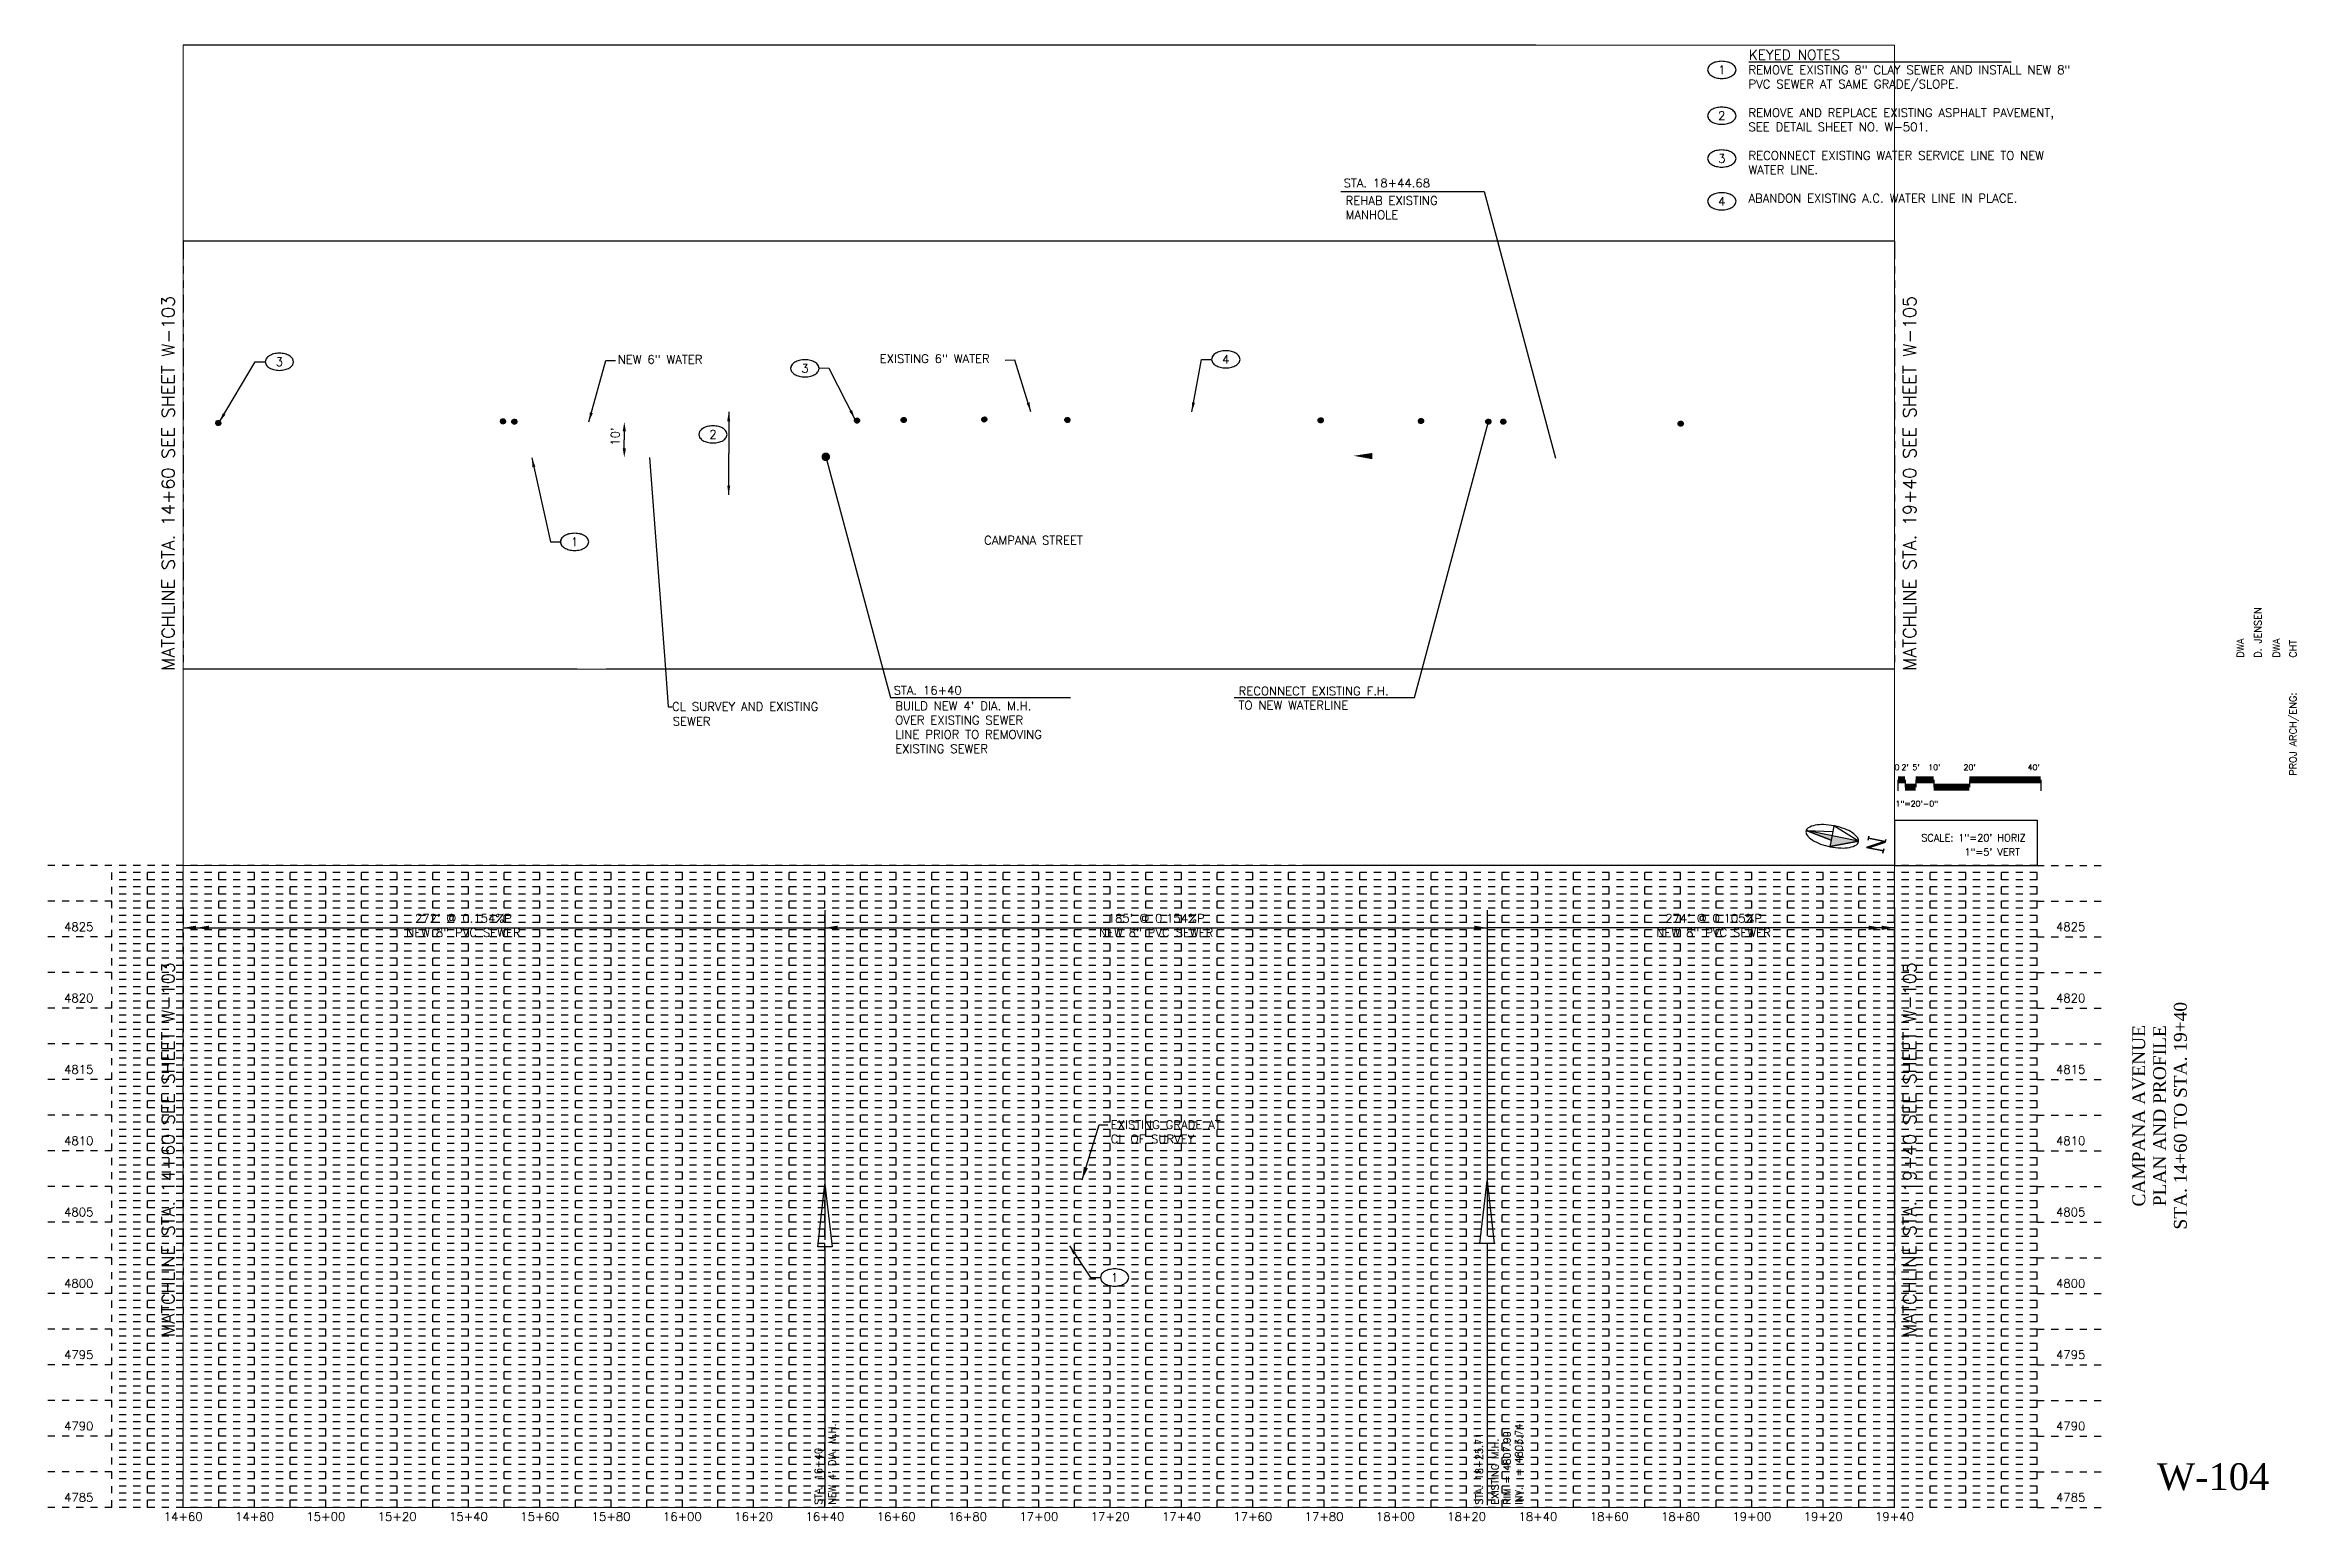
# Paper-space layout 'Layout1' of a CAD drawing. Extents: x 2.6 to 34.2, y 1.7 to 22.4.
# The model-space entities are those that its viewports show. They can reach past a viewport. Long polylines and large blocks are cut down to what shows.
import ezdxf
from ezdxf.enums import TextEntityAlignment as Align

# ---------------------------------------------------------------- set-up
doc = ezdxf.new("R2010")
doc.units = 0
doc.header["$MEASUREMENT"] = 0
doc.set_wipeout_variables(frame=1)
for name, pattern in [('2D3', [0.5625, 0.25, -0.0625, 0.0625, -0.0625, 0.0625, -0.0625]), ('CL3', [0.4375, 0.25, -0.0625, 0.0625, -0.0625]), ('GRID2', [0.033333, 0, -0.033333]), ('GRID3', [0.05, 0, -0.05]), ('GRID4', [0.1, 0, -0.1])]:
    doc.linetypes.add(name, pattern=pattern)
for name, color, linetype in [('C-TEXT-MISC-MEDI', 2, 'Continuous'), ('G-ANNO-GENL-HEVY', 3, 'Continuous'), ('G-ANNO-GENL-XHVY', 4, 'Continuous'), ('G-ANNO-NRTH-GEN1', 1, 'Continuous'), ('G-ANNO-NRTH-GEN4', 4, 'Continuous'), ('G-ANNO-NRTH-GENL-LITE', 1, 'Continuous'), ('G-ANNO-NRTH-TEXT-HEVY', 3, 'Continuous'), ('G-ANNO-PP-TEXT', 2, 'Continuous'), ('G-ANNO-SCL1', 1, 'Continuous'), ('G-ANNO-TXT1', 1, 'Continuous'), ('G-PANP-GRID-HALF', 2, 'GRID3'), ('G-PANP-GRID-INCH', 2, 'GRID2'), ('G-PANP-GRID-TNTH', 2, 'GRID4'), ('G-TTLB-TEXT-HEVY', 3, 'Continuous'), ('G-TTLB-TXT1', 1, 'Continuous'), ('G-TTLB-TXT3', 3, 'Continuous'), ('G-TTLB-TXT4', 4, 'Continuous')]:
    doc.layers.add(name, color=color, linetype=linetype)
doc.styles.add('10', font='ROMANS.shx', dxfattribs={"height": 0.1})
doc.styles.add('12', font='romans.shx', dxfattribs={"height": 6})
doc.styles.add('14', font='ROMANS.shx', dxfattribs={"height": 0.14})
doc.styles.add('18', font='ROMANS', dxfattribs={"height": 0.18})
doc.styles.add('18TTLBLK', font='times.ttf', dxfattribs={"height": 0.18})
doc.styles.add('24NORTH', font='COMPLEX', dxfattribs={"height": 0.24})
doc.styles.add('37TTLBLK', font='times.ttf', dxfattribs={"height": 0.375})
doc.styles.add('ROMANS', font='romans.shx')
doc.dimstyles.new('DIMS', dxfattribs={"dimtxt": 0.1, "dimasz": 2.6, "dimexe": 0.13, "dimexo": 0.0625, "dimgap": 0.09, "dimtad": 1, "dimdec": 4, "dimzin": 0, "dimdsep": 46, "dimlunit": 4, "dimtxsty": 'ROMANS', "dimcen": 0, "dimclrd": 256, "dimclre": 256, "dimclrt": 256, "dimazin": 0, "dimtfac": 1, "dimtdec": 4, "dimtofl": 0, "dimtmove": 0, "dimatfit": 3, "dimfxl": 1, "dimtolj": 1, "dimtzin": 0, "dimlwd": -1, "dimlwe": -1, "dimarcsym": 0})
doc.dimstyles.get("Standard").update_dxf_attribs({"dimtxt": 0.18, "dimasz": 0.18, "dimexe": 0.18, "dimexo": 0.0625, "dimgap": 0.09, "dimtad": 0, "dimtih": 1, "dimtoh": 1, "dimdec": 4, "dimzin": 0, "dimdsep": 46, "dimtxsty": 'Standard', "dimcen": 0.09, "dimadec": 0, "dimazin": 0, "dimtfac": 1, "dimtdec": 4, "dimtofl": 0, "dimtmove": 0, "dimatfit": 3, "dimfxl": 1, "dimtolj": 1, "dimtzin": 0, "dimarcsym": 0})

# ---------------------------------------------------------------- blocks, each defined once
blk = doc.blocks.new('GBLTK22A')
at = {"layer": 'G-TTLB-TXT1', "style": 'ROMANS'}
for tag, p in [('ARCH/ENGINEER', (34.139, 13.796)), ('DESIGNER', (33.4, 13.796)), ('CHECKER', (33.905, 13.796)), ('CAD', (33.647, 13.796)), ('PROJ_ARCH/ENG:', (34.139, 12.142))]:
    blk.add_attdef(tag, p, '', height=0.1, rotation=90, dxfattribs=at)
at = {"layer": 'G-TTLB-TXT3', "style": '18TTLBLK'}
for tag, p in [('TITLE-1', (31.927, 7.375)), ('TITLE-2', (32.219, 7.375)), ('TITLE-3', (32.51, 7.375))]:
    blk.add_attdef(tag, text='', height=0.18, rotation=90, dxfattribs=at).set_placement(p, align=Align.MIDDLE)
blk.add_attdef('XX_OF_XX', text='', height=0.18, dxfattribs=at).set_placement((33.312, 1.749), align=Align.MIDDLE)
at = {"layer": 'G-TTLB-TXT4', "style": '37TTLBLK'}
blk.add_attdef('X-XXX', text='', height=0.375, dxfattribs=at).set_placement((32.969, 2.314), align=Align.MIDDLE)
blk = doc.blocks.new('G__GRD22')
at = {"layer": 'G-PANP-GRID-HALF'}
for p, q in [((4, 1.884), (4, 10.884)), ((5, 1.884), (5, 10.884)), ((6, 1.884), (6, 10.884)), ((7, 1.884), (7, 10.884)), ((8, 1.884), (8, 10.884)), ((9, 1.884), (9, 10.884)), ((10, 1.884), (10, 10.884)), ((11, 1.884), (11, 10.884)), ((12, 1.884), (12, 10.884)), ((13, 1.884), (13, 10.884)), ((14, 1.884), (14, 10.884)), ((15, 1.884), (15, 10.884)), ((16, 1.884), (16, 10.884)), ((17, 1.884), (17, 10.884)), ((18, 1.884), (18, 10.884)), ((19, 1.884), (19, 10.884)), ((20, 1.884), (20, 10.884)), ((21, 1.884), (21, 10.884)), ((22, 1.884), (22, 10.884)), ((23, 1.884), (23, 10.884)), ((24, 1.884), (24, 10.884)), ((25, 1.884), (25, 10.884)), ((26, 1.884), (26, 10.884)), ((27, 1.884), (27, 10.884)), ((28, 1.884), (28, 10.884)), ((29, 1.884), (29, 10.884)), ((30, 1.884), (30, 10.884)), ((3.5, 10.384), (2.562, 10.384)), ((30.5, 10.384), (3.5, 10.384)), ((30.5, 10.384), (31.437, 10.384)), ((3.5, 9.384), (2.562, 9.384)), ((30.5, 9.384), (3.5, 9.384)), ((30.5, 9.384), (31.437, 9.384)), ((3.5, 8.384), (2.562, 8.384)), ((30.5, 8.384), (3.5, 8.384)), ((30.5, 8.384), (31.437, 8.384)), ((3.5, 7.384), (2.562, 7.384)), ((30.5, 7.384), (3.5, 7.384)), ((30.5, 7.384), (31.437, 7.384)), ((3.5, 6.384), (2.562, 6.384)), ((30.5, 6.384), (3.5, 6.384)), ((30.5, 6.384), (31.437, 6.384)), ((3.5, 5.384), (2.562, 5.384)), ((30.5, 5.384), (3.5, 5.384)), ((30.5, 5.384), (31.437, 5.384)), ((3.5, 4.384), (2.562, 4.384)), ((30.5, 4.384), (3.5, 4.384)), ((30.5, 4.384), (31.437, 4.384)), ((3.5, 3.384), (2.562, 3.384)), ((30.5, 3.384), (3.5, 3.384)), ((30.5, 3.384), (31.437, 3.384)), ((3.5, 2.384), (2.562, 2.384)), ((30.5, 2.384), (3.5, 2.384)), ((30.5, 2.384), (31.437, 2.384))]:
    blk.add_line(p, q, dxfattribs=at)
at = {"layer": 'G-PANP-GRID-INCH'}
for p, q in [((3.5, 10.884), (2.562, 10.884)), ((30.5, 10.884), (3.5, 10.884)), ((3.5, 1.884), (3.5, 10.884)), ((4.5, 1.884), (4.5, 10.884)), ((5.5, 1.884), (5.5, 10.884)), ((6.5, 1.884), (6.5, 10.884)), ((7.5, 1.884), (7.5, 10.884)), ((8.5, 1.884), (8.5, 10.884)), ((9.5, 1.884), (9.5, 10.884)), ((10.5, 1.884), (10.5, 10.884)), ((11.5, 1.884), (11.5, 10.884)), ((12.5, 1.884), (12.5, 10.884)), ((13.5, 1.884), (13.5, 10.884)), ((14.5, 1.884), (14.5, 10.884)), ((15.5, 1.884), (15.5, 10.884)), ((16.5, 1.884), (16.5, 10.884)), ((17.5, 1.884), (17.5, 10.884)), ((18.5, 1.884), (18.5, 10.884)), ((19.5, 1.884), (19.5, 10.884)), ((20.5, 1.884), (20.5, 10.884)), ((21.5, 1.884), (21.5, 10.884)), ((22.5, 1.884), (22.5, 10.884)), ((23.5, 1.884), (23.5, 10.884)), ((24.5, 1.884), (24.5, 10.884)), ((25.5, 1.884), (25.5, 10.884)), ((26.5, 1.884), (26.5, 10.884)), ((27.5, 1.884), (27.5, 10.884)), ((28.5, 1.884), (28.5, 10.884)), ((29.5, 1.884), (29.5, 10.884)), ((30.5, 1.884), (30.5, 10.884)), ((30.5, 10.884), (31.437, 10.884)), ((3.5, 9.884), (2.562, 9.884)), ((30.5, 9.884), (3.5, 9.884)), ((30.5, 9.884), (31.437, 9.884)), ((3.5, 8.884), (2.562, 8.884)), ((30.5, 8.884), (3.5, 8.884)), ((30.5, 8.884), (31.437, 8.884)), ((3.5, 7.884), (2.562, 7.884)), ((30.5, 7.884), (3.5, 7.884)), ((30.5, 7.884), (31.437, 7.884)), ((3.5, 6.884), (2.562, 6.884)), ((30.5, 6.884), (3.5, 6.884)), ((30.5, 6.884), (31.437, 6.884)), ((3.5, 5.884), (2.562, 5.884)), ((30.5, 5.884), (3.5, 5.884)), ((30.5, 5.884), (31.437, 5.884)), ((3.5, 4.884), (2.562, 4.884)), ((30.5, 4.884), (3.5, 4.884)), ((30.5, 4.884), (31.437, 4.884)), ((3.5, 3.884), (2.562, 3.884)), ((30.5, 3.884), (3.5, 3.884)), ((30.5, 3.884), (31.437, 3.884)), ((3.5, 2.884), (2.562, 2.884)), ((30.5, 2.884), (3.5, 2.884)), ((30.5, 2.884), (31.437, 2.884)), ((3.5, 1.884), (2.562, 1.884)), ((30.5, 1.884), (3.5, 1.884)), ((30.5, 1.884), (31.437, 1.884))]:
    blk.add_line(p, q, dxfattribs=at)
at = {"layer": 'G-PANP-GRID-TNTH'}
for p, q in [((30.5, 10.784), (3.5, 10.784)), ((30.5, 10.684), (3.5, 10.684)), ((30.5, 10.584), (3.5, 10.584)), ((30.5, 10.484), (3.5, 10.484)), ((30.5, 10.284), (3.5, 10.284)), ((30.5, 10.184), (3.5, 10.184)), ((30.5, 10.084), (3.5, 10.084)), ((30.5, 9.984), (3.5, 9.984)), ((30.5, 9.784), (3.5, 9.784)), ((30.5, 9.684), (3.5, 9.684)), ((30.5, 9.584), (3.5, 9.584)), ((30.5, 9.484), (3.5, 9.484)), ((30.5, 9.284), (3.5, 9.284)), ((30.5, 9.184), (3.5, 9.184)), ((30.5, 9.084), (3.5, 9.084)), ((30.5, 8.984), (3.5, 8.984)), ((30.5, 8.784), (3.5, 8.784)), ((30.5, 8.684), (3.5, 8.684)), ((30.5, 8.584), (3.5, 8.584)), ((30.5, 8.484), (3.5, 8.484)), ((30.5, 8.284), (3.5, 8.284)), ((30.5, 8.184), (3.5, 8.184)), ((30.5, 8.084), (3.5, 8.084)), ((30.5, 7.984), (3.5, 7.984)), ((30.5, 7.784), (3.5, 7.784)), ((30.5, 7.684), (3.5, 7.684)), ((30.5, 7.584), (3.5, 7.584)), ((30.5, 7.484), (3.5, 7.484)), ((30.5, 7.284), (3.5, 7.284)), ((30.5, 7.184), (3.5, 7.184)), ((30.5, 7.084), (3.5, 7.084)), ((30.5, 6.984), (3.5, 6.984)), ((30.5, 6.784), (3.5, 6.784)), ((30.5, 6.684), (3.5, 6.684)), ((30.5, 6.584), (3.5, 6.584)), ((30.5, 6.484), (3.5, 6.484)), ((30.5, 6.284), (3.5, 6.284)), ((30.5, 6.184), (3.5, 6.184)), ((30.5, 6.084), (3.5, 6.084)), ((30.5, 5.984), (3.5, 5.984)), ((30.5, 5.784), (3.5, 5.784)), ((30.5, 5.684), (3.5, 5.684)), ((30.5, 5.584), (3.5, 5.584)), ((30.5, 5.484), (3.5, 5.484)), ((30.5, 5.284), (3.5, 5.284)), ((30.5, 5.184), (3.5, 5.184)), ((30.5, 5.084), (3.5, 5.084)), ((30.5, 4.984), (3.5, 4.984)), ((30.5, 4.784), (3.5, 4.784)), ((30.5, 4.684), (3.5, 4.684)), ((30.5, 4.584), (3.5, 4.584)), ((30.5, 4.484), (3.5, 4.484)), ((30.5, 4.284), (3.5, 4.284)), ((30.5, 4.184), (3.5, 4.184)), ((30.5, 4.084), (3.5, 4.084)), ((30.5, 3.984), (3.5, 3.984)), ((30.5, 3.784), (3.5, 3.784)), ((30.5, 3.684), (3.5, 3.684)), ((30.5, 3.584), (3.5, 3.584)), ((30.5, 3.484), (3.5, 3.484)), ((30.5, 3.284), (3.5, 3.284)), ((30.5, 3.184), (3.5, 3.184)), ((30.5, 3.084), (3.5, 3.084)), ((30.5, 2.984), (3.5, 2.984)), ((30.5, 2.784), (3.5, 2.784)), ((30.5, 2.684), (3.5, 2.684)), ((30.5, 2.584), (3.5, 2.584)), ((30.5, 2.484), (3.5, 2.484)), ((30.5, 2.284), (3.5, 2.284)), ((30.5, 2.184), (3.5, 2.184)), ((30.5, 2.084), (3.5, 2.084)), ((30.5, 1.984), (3.5, 1.984))]:
    blk.add_line(p, q, dxfattribs=at)
blk = doc.blocks.new('MCA North')
at = {"layer": 'G-ANNO-NRTH-GEN1'}
h = blk.add_hatch(color=256, dxfattribs=at)
h.dxf.hatch_style = 1
h.paths.add_polyline_path([(-0.002, -0.369), (0.062, 0), (0.154, 0), (-0.002, 0.381)])
for p, q in [((-0.002, 0.381), (-0.142, 0)), ((-0.002, 0.381), (0.154, 0)), ((-0.002, 0.381), (-0.002, -0.369)), ((-0.142, 0), (-0.062, 0)), ((-0.062, 0), (0.062, 0)), ((0.062, 0), (-0.002, -0.369)), ((0.062, 0), (0.154, 0)), ((-0.002, -0.369), (-0.062, 0))]:
    blk.add_line(p, q, dxfattribs=at)
blk.add_lwpolyline([(-0.002, -0.369), (0.062, 0), (0.154, 0), (-0.002, 0.381)], close=True, dxfattribs=at)
at = {"layer": 'G-ANNO-NRTH-GEN4'}
blk.add_lwpolyline([(0.006, -0.369, 0.205137), (0.054, -0.349, 0.096653), (0.111, -0.259, 0.053537), (0.146, -0.132, 0.051219), (0.154, 0.006, 0.040552), (0.142, 0.159, 0.053537), (0.111, 0.272, 0.096653), (0.054, 0.361, 0.205137), (0.006, 0.382, 0.205137), (-0.042, 0.361, 0.096653), (-0.099, 0.272, 0.053537), (-0.13, 0.159, 0.040552), (-0.142, 0.006, 0.040552), (-0.13, -0.147, 0.053537), (-0.099, -0.259, 0.096653), (-0.042, -0.349, 0.205137)], format="xyb", close=True, dxfattribs=at)
at = {"layer": 'G-ANNO-NRTH-TEXT-HEVY', "style": '24NORTH'}
blk.add_text('N', height=0.24, dxfattribs=at).set_placement((-0.002, 0.629), align=Align.MIDDLE)
blk = doc.blocks.new('20 Feet')
at = {"layer": 'G-ANNO-SCL1'}
for p, q in [((0, 0.151), (0, 0)), ((0.1, 0.151), (0.1, 0.05)), ((0.25, 0.151), (0.25, 0.05)), ((0.503, 0.151), (0.503, 0.05)), ((1.003, 0.151), (1.003, 0.05)), ((2.003, 0.151), (2.003, 0))]:
    blk.add_line(p, q, dxfattribs=at)
at = {"layer": 'G-ANNO-SCL1', "const_width": 0.1}
for points in [[(0, 0.151), (0.1, 0.151)], [(0.1, 0.05), (0.25, 0.05)], [(0.25, 0.151), (0.5, 0.151)], [(0.253, 0.151), (0.503, 0.151)], [(0.503, 0.05), (1.003, 0.05)], [(1.003, 0.151), (2.003, 0.151)]]:
    blk.add_lwpolyline(points, dxfattribs=at)
at = {"layer": 'G-ANNO-SCL1', "style": 'ROMANS'}
for s, p in [('0', (-0.048, 0.288)), ("2'", (0.049, 0.288)), ("5'", (0.202, 0.288)), ("10'", (0.425, 0.288)), ("20'", (0.92, 0.288)), ("40'", (1.819, 0.288))]:
    blk.add_text(s, height=0.08, dxfattribs=at).set_placement(p)
at = {"layer": 'G-ANNO-TXT1', "style": 'ROMANS'}
blk.add_text('1"=20\'-0"', height=0.08, dxfattribs=at).set_placement((-0.034, -0.223))
blk = doc.blocks.new('ELLNOTE')
blk.add_lwpolyline([(-0.3, -0.06, 0.060974), (-0.22, -0.05, 0.074343), (-0.159, -0.025, 0.106943), (-0.113, 0.018), (-0.1, 0.06), (-0.113, 0.102, 0.106943), (-0.159, 0.145, 0.074343), (-0.22, 0.17, 0.060974), (-0.3, 0.18, 0.060974), (-0.38, 0.17, 0.074343), (-0.441, 0.145, 0.106943), (-0.487, 0.102), (-0.5, 0.06), (-0.487, 0.018, 0.106943), (-0.441, -0.025, 0.074343), (-0.38, -0.05, 0.060974)], format="xyb", close=True)
at = {"style": '12'}
blk.add_attdef('NOTE', text='', height=0.12, dxfattribs=at).set_placement((-0.3, 0.06), align=Align.MIDDLE)

msp = doc.modelspace()

# ---------------------------------------------------------------- hatches: boundary and pattern name
at = {"layer": 'G-ANNO-PP-TEXT'}
h = msp.add_hatch(dxfattribs=at)
h.set_pattern_fill('ANSI31', color=256)
h.set_pattern_definition([(45, (449.57188, 394.82737), (-0.088388347648, 0.088388347648), [])])
h.paths.add_polyline_path([(486186.51, 334462.64, 1), (486187.94, 334462.64, 1)])
h = msp.add_hatch(dxfattribs=at)
h.set_pattern_fill('ANSI31', color=256)
h.set_pattern_definition([(45, (458.87227, 345.93378), (-0.088388347648, 0.088388347648), [])])
h.paths.add_polyline_path([(486195.81, 334413.75, 1), (486197.24, 334413.75, 1)])
h = msp.add_hatch(dxfattribs=at)
h.set_pattern_fill('ANSI31', color=256)
h.set_pattern_definition([(45, (459.65934, 341.86751), (-0.088388347648, 0.088388347648), [])])
h.paths.add_polyline_path([(486196.6, 334409.68, 1), (486198.02, 334409.68, 1)])
h = msp.add_hatch(dxfattribs=at)
h.set_pattern_fill('ANSI31', color=256)
h.set_pattern_definition([(45, (463.19112, 323.24373), (-0.088388347648, 0.088388347648), [])])
h.paths.add_polyline_path([(486200.13, 334391.06, 1), (486201.55, 334391.06, 1)])
h = msp.add_hatch(dxfattribs=at)
h.set_pattern_fill('ANSI31', color=256)
h.set_pattern_definition([(45, (468.54737, 295.66577), (-0.088388347648, 0.088388347648), [])])
h.paths.add_polyline_path([(486205.49, 334363.48, 1), (486206.91, 334363.48, 1)])
h = msp.add_hatch(dxfattribs=at)
h.set_pattern_fill('ANSI31', color=256)
h.set_pattern_definition([(45, (482.46305, 225.96028), (-0.088388347648, 0.088388347648), [])])
h.paths.add_polyline_path([(486219.4, 334293.78, 1), (486220.83, 334293.78, 1)])
h = msp.add_hatch(dxfattribs=at)
h.set_pattern_fill('ANSI31', color=256)
h.set_pattern_definition([(45, (486.9458, 203.08033), (-0.088388347648, 0.088388347648), [])])
h.paths.add_polyline_path([(486223.88, 334270.9, 1), (486225.31, 334270.9, 1)])
h = msp.add_hatch(dxfattribs=at)
h.set_pattern_fill('ANSI31', color=256)
h.set_pattern_definition([(45, (491.54025, 180.98416), (-0.088388347648, 0.088388347648), [])])
h.paths.add_polyline_path([(486228.48, 334248.8, 1), (486229.9, 334248.8, 1)])
h = msp.add_hatch(dxfattribs=at)
h.set_pattern_fill('ANSI31', color=256)
h.set_pattern_definition([(45, (494.27438, 168.13829), (-0.088388347648, 0.088388347648), [])])
h.paths.add_polyline_path([(486231.21, 334235.95, 1), (486232.64, 334235.95, 1)])
h = msp.add_hatch(dxfattribs=at)
h.set_pattern_fill('ANSI31', color=256)
h.set_pattern_definition([(45, (513.55215, 74.02599), (-0.088388347648, 0.088388347648), [])])
h.paths.add_polyline_path([(486250.49, 334141.84, 1), (486251.92, 334141.84, 1)])
h = msp.add_hatch(dxfattribs=at)
h.set_pattern_fill('ANSI31', color=256)
h.set_pattern_definition([(45, (514.09489, 70.84665), (-0.088388347648, 0.088388347648), [])])
h.paths.add_polyline_path([(486251.03, 334138.66, 1), (486252.46, 334138.66, 1)])
h = msp.add_hatch(dxfattribs=at)
h.set_pattern_fill('ANSI31', color=256)
h.set_pattern_definition([(45, (530.30072, -7.33257), (-0.088388347648, 0.088388347648), [])])
h.paths.add_polyline_path([(486267.24, 334060.48, 1), (486268.66, 334060.48, 1)])

# ---------------------------------------------------------------- linework, layer by layer
for p, q in [((486242.92, 334535.01, -2404.71), (486337.56, 334064.45, -2404.71)), ((486125.28, 334511.35, -2404.71), (486219.91, 334040.79, -2404.71))]:
    msp.add_line(p, q)
for points in [[(486192.86, 334332.01), (486193.6, 334330.9), (486194.61, 334330.18), (486195.49, 334330.09), (486196.27, 334330.51), (486196.93, 334331.57), (486197.18, 334332.87), (486197.06, 334334.48), (486196.55, 334336.02), (486195.81, 334337.12), (486194.8, 334337.84), (486193.92, 334337.93), (486193.14, 334337.51), (486192.48, 334336.45), (486192.23, 334335.15), (486192.35, 334333.54)], [(486218.61, 334216.75), (486219.35, 334215.65), (486220.36, 334214.93), (486221.24, 334214.83), (486222.02, 334215.26), (486222.67, 334216.32), (486222.93, 334217.62), (486222.8, 334219.23), (486222.3, 334220.76), (486221.56, 334221.86), (486220.54, 334222.59), (486219.66, 334222.68), (486218.89, 334222.25), (486218.23, 334221.19), (486217.98, 334219.89), (486218.1, 334218.28)], [(486279.04, 334163.02), (486279.78, 334161.92), (486280.79, 334161.2), (486281.67, 334161.1), (486282.45, 334161.53), (486283.1, 334162.59), (486283.36, 334163.89), (486283.24, 334165.5), (486282.73, 334167.03), (486281.99, 334168.13), (486280.97, 334168.86), (486280.09, 334168.95), (486279.32, 334168.52), (486278.66, 334167.46), (486278.41, 334166.16), (486278.53, 334164.55)], [(486245.87, 334071.87), (486246.61, 334070.77), (486247.62, 334070.05), (486248.5, 334069.96), (486249.28, 334070.38), (486249.94, 334071.44), (486250.19, 334072.74), (486250.07, 334074.35), (486249.56, 334075.88), (486248.82, 334076.98), (486247.81, 334077.71), (486246.93, 334077.8), (486246.15, 334077.37), (486245.49, 334076.32), (486245.24, 334075.01), (486245.36, 334073.4)]]:
    msp.add_lwpolyline(points, close=True)
for points, elevation in [([(486241.86, 334195.13), (486242.59, 334194.03), (486243.61, 334193.31), (486244.49, 334193.21), (486245.27, 334193.64), (486245.92, 334194.7), (486246.18, 334196), (486246.05, 334197.61), (486245.55, 334199.14), (486244.81, 334200.24), (486243.79, 334200.97), (486242.91, 334201.06), (486242.14, 334200.63), (486241.48, 334199.57), (486241.22, 334198.27), (486241.35, 334196.66)], -2404.71), ([(489320.34, 333850.77), (489319.11, 333850.26), (489318.2, 333849.41), (489317.94, 333848.56), (489318.2, 333847.72), (489319.11, 333846.87), (489320.34, 333846.36), (489321.94, 333846.16), (489323.54, 333846.36), (489324.77, 333846.87), (489325.67, 333847.72), (489325.94, 333848.56), (489325.67, 333849.41), (489324.77, 333850.26), (489323.54, 333850.77), (489321.94, 333850.96)], 2346.78)]:
    msp.add_lwpolyline(points, close=True, dxfattribs=dict(elevation=elevation))
at = {"layer": 'Defpoints'}
for p, q in [((486296.86, 334545.86, -2404.71), (486391.5, 334075.3, -2404.71)), ((486242.92, 334535.01, -2404.71), (486337.56, 334064.45, -2404.71)), ((486125.28, 334511.35, -2404.71), (486219.91, 334040.79, -2404.71)), ((486071.34, 334500.51, -2404.71), (486165.98, 334029.94, -2404.71))]:
    msp.add_line(p, q, dxfattribs=at)
at = {"layer": 'G-ANNO-GENL-HEVY'}
for p, q in [((486134.27, 334395.74), (486203.59, 334430.13)), ((486277.25, 334404.59), (486197.27, 334409.66)), ((486287.22, 334355.04), (486277.25, 334404.59)), ((486142.19, 334356.36), (486134.27, 334395.74)), ((486306.24, 334260.47), (486296.27, 334310.02)), ((486243.62, 334229.41), (486306.24, 334260.47)), ((486321.05, 334199.91), (486320.84, 334200.96)), ((486253.58, 334180.95), (486321.05, 334199.91))]:
    msp.add_line(p, q, dxfattribs=at)
at = {"layer": 'G-ANNO-GENL-HEVY', "const_width": 1.2, "flags": 128}
msp.add_lwpolyline([(486243.74, 334228.82, 1), (486243.5, 334229.99, 1)], format="xyb", close=True, dxfattribs=at)
at = {"layer": 'G-ANNO-GENL-HEVY'}
msp.add_solid([(486214.04, 334379.78), (486214.15, 334374.51), (486212.34, 334379.46)], dxfattribs=at)
at = {"layer": 'G-ANNO-NRTH-GENL-LITE', "color": 2, "linetype": 'CL3'}
for p, q in [((489060.68, 333951.61), (489060.68, 333784.74)), ((489240.68, 333951.61, -57.93), (489240.67, 333859.17)), ((489426.4, 333951.61, -2404.71), (489426.39, 333860.11)), ((489540.68, 333951.61), (489540.68, 333858.25)), ((489240.67, 333857.17), (489240.68, 333784.74, -57.93)), ((489426.39, 333858.11), (489426.4, 333784.74, -2404.71))]:
    msp.add_line(p, q, dxfattribs=at)
at = {"layer": 'G-ANNO-PP-TEXT'}
for p, q in [((489060.68, 333950.36), (489060.68, 333943.02)), ((489240.68, 333950.36, -57.93), (489240.68, 333943.02, -57.93)), ((489426.4, 333950.36, -2404.71), (489426.4, 333943.02, -2404.71)), ((489540.68, 333950.36), (489540.68, 333943.02)), ((489060.68, 333946.62, 59.46), (489240.68, 333946.62, -57.93)), ((489240.68, 333946.62, -57.93), (489426.4, 333946.62, -2713.57)), ((489540.68, 333946.62, 59.46), (489426.4, 333946.62, -57.93))]:
    msp.add_line(p, q, dxfattribs=at)
for points, elevation in [([(489238.67, 333857.17), (489240.67, 333874.73), (489242.67, 333857.17)], -57.93), ([(489424.39, 333858.11), (489426.39, 333875.68), (489428.39, 333858.11)], 2346.78)]:
    msp.add_lwpolyline(points, close=True, dxfattribs=dict(at, elevation=elevation))
for centre in [(486187.22, 334462.64), (486196.52, 334413.75), (486197.31, 334409.68), (486200.84, 334391.06), (486206.2, 334363.48), (486220.11, 334293.78), (486224.6, 334270.9), (486229.19, 334248.8), (486231.93, 334235.95), (486251.2, 334141.84), (486251.75, 334138.66), (486267.95, 334060.48)]:
    msp.add_circle(centre, 0.713, dxfattribs=at)
for points in [[(489064.28, 333947.22), (489064.28, 333946.02), (489060.68, 333946.62)], [(489067.88, 333947.22), (489067.88, 333946.02), (489064.28, 333946.62)], [(489244.28, 333947.22, -57.93), (489244.28, 333946.02, -57.93), (489240.68, 333946.62, -57.93)], [(489422.8, 333947.22, -2404.71), (489422.8, 333946.02, -2404.71), (489426.4, 333946.62, -2404.71)], [(489533.48, 333947.22), (489533.48, 333946.02), (489537.08, 333946.62)], [(489537.08, 333947.22), (489537.08, 333946.02), (489540.68, 333946.62)]]:
    msp.add_solid(points, dxfattribs=at)

# ---------------------------------------------------------------- texts
at = {"layer": 'G-ANNO-GENL-HEVY', "style": '12'}
for s, p in [('STA. 18+44.68', (486140.91, 334356.89)), ('CAMPANA STREET', (486258.98, 334277.79)), ('STA. 16+40', (486305.24, 334261.19)), ('CL SURVEY AND EXISTING', (486321.96, 334201.17)), ('SEWER', (486325.98, 334202.18))]:
    msp.add_text(s, height=2.4, rotation=101.371, dxfattribs=at).set_placement(p)
at = {"layer": 'G-ANNO-GENL-HEVY', "char_height": 2.4, "attachment_point": 1, "rotation": 101.371, "style": '12'}
for s, insert, width in [('RECONNECT EXISTING F.H. TO NEW WATERLINE', (486283.99, 334355.63), 47.3559), ('REHAB EXISTING MANHOLE', (486143.27, 334357.94), 38.7112), ("BUILD NEW 4' DIA. M.H. OVER EXISTING SEWER LINE PRIOR TO REMOVING EXISTING SEWER", (486307.09, 334262.03), 47.1506), ('EXISTING 6" WATER', (486212.47, 334238.56), 53.9872), ('NEW 6" WATER', (486227.17, 334166.57), 53.9872)]:
    msp.add_mtext(s, dxfattribs=dict(at, insert=insert, width=width))
at = {"layer": 'G-ANNO-GENL-HEVY', "char_height": 2.4, "width": 39.1554, "style": '12'}
for s, insert, attachment_point in [('\\A1;272\' @ 0.154%%%P\\PNEW 8" PVC SEWER', (489139.27, 333950.48, -1231.32), 2), ('\\A1;185\' @ 0.154%%%P\\PNEW 8" PVC SEWER', (489333.59, 333950.48, -1231.32), 2), ('\\A1;274\' @ 0.105%%%P\\PNEW 8" PVC SEWER', (489489.95, 333950.48, -1231.32), 2), ('EXISTING GRADE AT CL OF SURVEY', (489320.83, 333892.61, -57.93), 1)]:
    msp.add_mtext(s, dxfattribs=dict(at, insert=insert, attachment_point=attachment_point))
at = {"layer": 'G-ANNO-NRTH-GENL-LITE', "color": 2, "style": '10'}
for s, p in [('STA. 18+25.71', (489425.18, 333784.83, -2404.71)), ('STA. 16+40', (489239.86, 333784.83, -57.93))]:
    msp.add_text(s, height=2, rotation=90, dxfattribs=at).set_placement(p)
at = {"layer": 'G-ANNO-NRTH-GENL-LITE', "color": 2, "char_height": 2, "width": 36.1598, "attachment_point": 1, "rotation": 90, "style": '10'}
for s, insert in [("\\pt14;NEW 4' DIA. M.H.", (489241.7, 333784.83, -57.93)), ('EXISTING M.H.\\PRIM = 4807.99\\PINV.^I= 4803.74', (489427.64, 333784.83, -2404.71))]:
    msp.add_mtext(s, dxfattribs=dict(at, insert=insert))

# ---------------------------------------------------------------- leaders
at = {"layer": 'G-ANNO-GENL-HEVY'}
for points in [[(486219.88, 334283.27), (486206.63, 334276.09), (486207.18, 334273.37)], [(486236.65, 334200.22, -2404.71), (486248.04, 334202.51, -2404.71)], [(486259.43, 334204.8, -2404.71), (486248.04, 334202.51, -2404.71)], [(486247.07, 334162.31), (486229.29, 334163.56), (486228.74, 334166.28)]]:
    msp.add_leader(points, dimstyle='DIMS', dxfattribs=at)
at = {"layer": 'G-ANNO-PP-TEXT'}
msp.add_leader([(489312.79, 333875.95, -57.93), (489317.63, 333891.37, -57.93), (489320.05, 333891.37, -57.93)], dimstyle='Standard', override={"dimscale": 20}, dxfattribs=at)

# ---------------------------------------------------------------- next in the draw order: wipeouts: each hides what was drawn before it
for points in [[(486192.86, 334332.01), (486193.6, 334330.9), (486194.61, 334330.18), (486195.49, 334330.09), (486196.27, 334330.51), (486196.93, 334331.57), (486197.18, 334332.87), (486197.06, 334334.48), (486196.55, 334336.02), (486195.81, 334337.12), (486194.8, 334337.84), (486193.92, 334337.93), (486193.14, 334337.51), (486192.48, 334336.45), (486192.23, 334335.15), (486192.35, 334333.54)], [(486218.61, 334216.75), (486219.35, 334215.65), (486220.36, 334214.93), (486221.24, 334214.83), (486222.02, 334215.26), (486222.67, 334216.32), (486222.93, 334217.62), (486222.8, 334219.23), (486222.3, 334220.76), (486221.56, 334221.86), (486220.54, 334222.59), (486219.66, 334222.68), (486218.89, 334222.25), (486218.23, 334221.19), (486217.98, 334219.89), (486218.1, 334218.28)], [(486279.04, 334163.02), (486279.78, 334161.92), (486280.79, 334161.2), (486281.67, 334161.1), (486282.45, 334161.53), (486283.1, 334162.59), (486283.36, 334163.89), (486283.24, 334165.5), (486282.73, 334167.03), (486281.99, 334168.13), (486280.97, 334168.86), (486280.09, 334168.95), (486279.32, 334168.52), (486278.66, 334167.46), (486278.41, 334166.16), (486278.53, 334164.55)], [(486245.87, 334071.87), (486246.61, 334070.77), (486247.62, 334070.05), (486248.5, 334069.96), (486249.28, 334070.38), (486249.94, 334071.44), (486250.19, 334072.74), (486250.07, 334074.35), (486249.56, 334075.88), (486248.82, 334076.98), (486247.81, 334077.71), (486246.93, 334077.8), (486246.15, 334077.37), (486245.49, 334076.32), (486245.24, 334075.01), (486245.36, 334073.4)]]:
    msp.add_wipeout(points)
for points, z in [([(486241.86, 334195.13), (486242.59, 334194.03), (486243.61, 334193.31), (486244.49, 334193.21), (486245.27, 334193.64), (486245.92, 334194.7), (486246.18, 334196), (486246.05, 334197.61), (486245.55, 334199.14), (486244.81, 334200.24), (486243.79, 334200.97), (486242.91, 334201.06), (486242.14, 334200.63), (486241.48, 334199.57), (486241.22, 334198.27), (486241.35, 334196.66)], -2404.71), ([(489320.34, 333850.77), (489319.11, 333850.26), (489318.2, 333849.41), (489317.94, 333848.56), (489318.2, 333847.72), (489319.11, 333846.87), (489320.34, 333846.36), (489321.94, 333846.16), (489323.54, 333846.36), (489324.77, 333846.87), (489325.67, 333847.72), (489325.94, 333848.56), (489325.67, 333849.41), (489324.77, 333850.26), (489323.54, 333850.77), (489321.94, 333850.96)], 2346.78)]:
    msp.add_wipeout(points).translate(0, 0, z)

# ---------------------------------------------------------------- next in the draw order: block references
at = {"layer": 'G-ANNO-GENL-HEVY', "rotation": 101.371}
for p, xscale, yscale, zscale, values in [((486194.7, 334340.13), 19.99999999999997, 19.99999999999997, 19.99999999999997, {'NOTE': '4'}), ((486220.45, 334224.88), 19.99999999999997, 19.99999999999997, 19.99999999999997, {'NOTE': '3'}), ((486243.69, 334203.26, -2404.71), 19.99999999999997, 19.99999999999997, 19.99999999999997, {'NOTE': '2'}), ((486280.88, 334171.15), 19.99999999999998, 19.99999999999998, 19.99999999999998, {'NOTE': '1'}), ((486247.71, 334080), 19.99999999999997, 19.99999999999997, 19.99999999999997, {'NOTE': '3'})]:
    msp.add_blockref('ELLNOTE', p, dxfattribs=dict(at, xscale=xscale, yscale=yscale, zscale=zscale)).add_auto_attribs(values)
at = {"layer": 'G-ANNO-GENL-HEVY', "xscale": 20, "yscale": 20, "zscale": 20}
msp.add_blockref('ELLNOTE', (489327.94, 333847.36, 2346.78), dxfattribs=at).add_auto_attribs({'NOTE': '1'})

# ---------------------------------------------------------------- next in the draw order: leaders
at = {"layer": 'G-ANNO-GENL-HEVY'}
for points in [[(486210.97, 334327.55), (486196.04, 334327.37), (486195.49, 334330.09)], [(486231.59, 334235.3), (486219.12, 334225.4), (486219.66, 334222.68)], [(486260.17, 334148.64), (486282.22, 334158.38), (486281.67, 334161.1)], [(486267.54, 334060.73), (486249.05, 334067.23), (486248.5, 334069.96)]]:
    msp.add_leader(points, dimstyle='DIMS', dxfattribs=at)
msp.add_leader([(489309.25, 333857.45, 2346.78), (489315.16, 333848.56, 2346.78), (489317.94, 333848.56, 2346.78)], dimstyle='DIMS', override={"dimscale": 1}, dxfattribs=at)

psp = doc.layouts.get("Layout1")

# ---------------------------------------------------------------- linework, layer by layer
at = {"layer": 'C-TEXT-MISC-MEDI'}
for p, q in [((28.504, 11.521), (30.5, 11.521)), ((28.504, 10.884), (28.504, 11.521)), ((30.5, 11.521), (30.5, 10.884)), ((28.504, 10.884), (30.5, 10.884))]:
    psp.add_line(p, q, dxfattribs=at)
at = {"layer": 'G-ANNO-GENL-HEVY'}
for points in [[(10.686, 16.973), (10.686, 16.853)], [(10.686, 16.732), (10.686, 16.853)]]:
    psp.add_lwpolyline(points, dxfattribs=at)
for points in [[(10.664, 16.973), (10.686, 17.103), (10.708, 16.973)], [(10.708, 16.732), (10.686, 16.602), (10.664, 16.732)]]:
    psp.add_solid(points, dxfattribs=at)
at = {"layer": 'G-ANNO-GENL-XHVY', "linetype": '2D3'}
for p, q in [((4.5, 19.635), (4.5, 13.635)), ((28.499, 19.635), (28.499, 13.635)), ((4.5, 10.295), (4.5, 4.295)), ((28.5, 10.295), (28.5, 4.295))]:
    psp.add_line(p, q, dxfattribs=at)

# ---------------------------------------------------------------- block references
psp.add_blockref('GBLTK22A', (0, 0)).add_auto_attribs({'TITLE-1': 'CAMPANA AVENUE', 'TITLE-2': 'PLAN AND PROFILE', 'TITLE-3': 'STA. 14+60 TO STA. 19+40', 'X-XXX': 'W-104', 'DESIGNER': 'DWA', 'CAD': 'D. JENSEN', 'CHECKER': 'DWA', 'PROJ_ARCH/ENG:': 'PROJ ARCH/ENG:', 'ARCH/ENGINEER': 'CHT'})
for name, p in [('20 Feet', (28.549, 11.933)), ('G__GRD22', (0, 0))]:
    psp.add_blockref(name, p)
at = {"rotation": 258.6289999999412}
psp.add_blockref('MCA North', (27.623, 11.3), dxfattribs=at)
at = {"layer": 'G-ANNO-GENL-HEVY'}
for p, values in [((26.378, 21.979), {'NOTE': '1'}), ((26.378, 21.336), {'NOTE': '2'}), ((26.378, 20.736), {'NOTE': '3'}), ((26.378, 20.136), {'NOTE': '4'})]:
    psp.add_blockref('ELLNOTE', p, dxfattribs=at).add_auto_attribs(values)

# ---------------------------------------------------------------- texts
at = {"layer": 'C-TEXT-MISC-MEDI', "style": 'ROMANS'}
for s, p in [('SCALE: 1"=20\' HORIZ', (30.342, 11.192)), ('1"=5\' VERT', (30.26, 10.994))]:
    psp.add_text(s, height=0.1, dxfattribs=at).set_placement(p, align=Align.BOTTOM_RIGHT)
at = {"layer": 'G-ANNO-GENL-HEVY', "style": '14'}
psp.add_text('%%UKEYED NOTES                         ', height=0.14, dxfattribs=at).set_placement((26.458, 22.181))
at = {"layer": 'G-ANNO-GENL-HEVY', "insert": (26.452, 22.099), "char_height": 0.12, "width": 4.90599, "attachment_point": 1, "style": '12'}
psp.add_mtext('REMOVE EXISTING 8" CLAY SEWER AND INSTALL NEW 8" PVC SEWER AT SAME GRADE/SLOPE.\\P\\PREMOVE AND REPLACE EXISTING ASPHALT PAVEMENT, SEE DETAIL SHEET NO. W-501.\\P\\PRECONNECT EXISTING WATER SERVICE LINE TO NEW WATER LINE.\\P\\PABANDON EXISTING A.C. WATER LINE IN PLACE.', dxfattribs=at)
at = {"layer": 'G-ANNO-GENL-HEVY', "insert": (10.499, 16.769, 120.236), "char_height": 0.12, "width": 2.69936, "attachment_point": 1, "rotation": 90, "style": '12'}
psp.add_mtext("10'", dxfattribs=at)
at = {"layer": 'G-ANNO-GENL-XHVY', "style": '18'}
for s, p in [('MATCHLINE STA. 14+60 SEE SHEET W-103', (4.379, 13.615)), ('MATCHLINE STA. 19+40 SEE SHEET W-105', (28.803, 13.615)), ('MATCHLINE STA. 14+60 SEE SHEET W-103', (4.379, 4.275)), ('MATCHLINE STA. 19+40 SEE SHEET W-105', (28.804, 4.275))]:
    psp.add_text(s, height=0.18, rotation=90, dxfattribs=at).set_placement(p)
at = {"layer": 'G-TTLB-TEXT-HEVY', "style": '12'}
for s, p in [('4825', (3.035, 10.025)), ('4825', (30.972, 10.025)), ('4820', (3.035, 9.025)), ('4820', (30.972, 9.025)), ('4815', (3.035, 8.025)), ('4815', (30.972, 8.025)), ('4810', (3.035, 7.025)), ('4810', (30.972, 7.025)), ('4805', (3.035, 6.025)), ('4805', (30.972, 6.025)), ('4800', (3.035, 5.025)), ('4800', (30.972, 5.025)), ('4795', (3.035, 4.025)), ('4795', (30.972, 4.025)), ('4790', (3.035, 3.025)), ('4790', (30.972, 3.025)), ('4785', (3.035, 2.025)), ('4785', (30.972, 2.025)), ('14+60', (4.5, 1.755)), ('14+80', (5.5, 1.755)), ('15+00', (6.5, 1.755)), ('15+20', (7.5, 1.755)), ('15+40', (8.5, 1.755)), ('15+60', (9.5, 1.755)), ('15+80', (10.5, 1.755)), ('16+00', (11.5, 1.755)), ('16+20', (12.5, 1.755)), ('16+40', (13.5, 1.755)), ('16+60', (14.5, 1.755)), ('16+80', (15.5, 1.755)), ('17+00', (16.5, 1.755)), ('17+20', (17.5, 1.755)), ('17+40', (18.5, 1.755)), ('17+60', (19.5, 1.755)), ('17+80', (20.5, 1.755)), ('18+00', (21.5, 1.755)), ('18+20', (22.5, 1.755)), ('18+40', (23.5, 1.755)), ('18+60', (24.5, 1.755)), ('18+80', (25.5, 1.755)), ('19+00', (26.5, 1.755)), ('19+20', (27.5, 1.755)), ('19+40', (28.5, 1.755))]:
    psp.add_text(s, height=0.12, dxfattribs=at).set_placement(p, align=Align.MIDDLE)

# ---------------------------------------------------------------- viewports
at = {"layer": 'Defpoints', "view_target_point": (487861.737, 334300.812), "view_twist_angle": 258.629}
for center, view_center_point, status in [((16.5, 21.011), (308.78, 1688.371), 4), ((16.5, 12.26), (308.78, 1513.353), 5)]:
    psp.add_viewport(center=center, size=(23.999, 2.75089), view_center_point=view_center_point, view_height=55.01779, status=status, dxfattribs=at)
psp.add_viewport(center=(16.5, 16.635), size=(23.999, 6), view_center_point=(308.78, 1600.862), view_height=120, dxfattribs=at)
at = {"layer": 'Defpoints', "view_target_point": (487861.737, 334300.812)}
psp.add_viewport(center=(16.5, 6.384), size=(24, 9), view_center_point=(1438.944, -426.72), view_height=180, status=3, dxfattribs=at)

doc.saveas('drawing.dxf')
